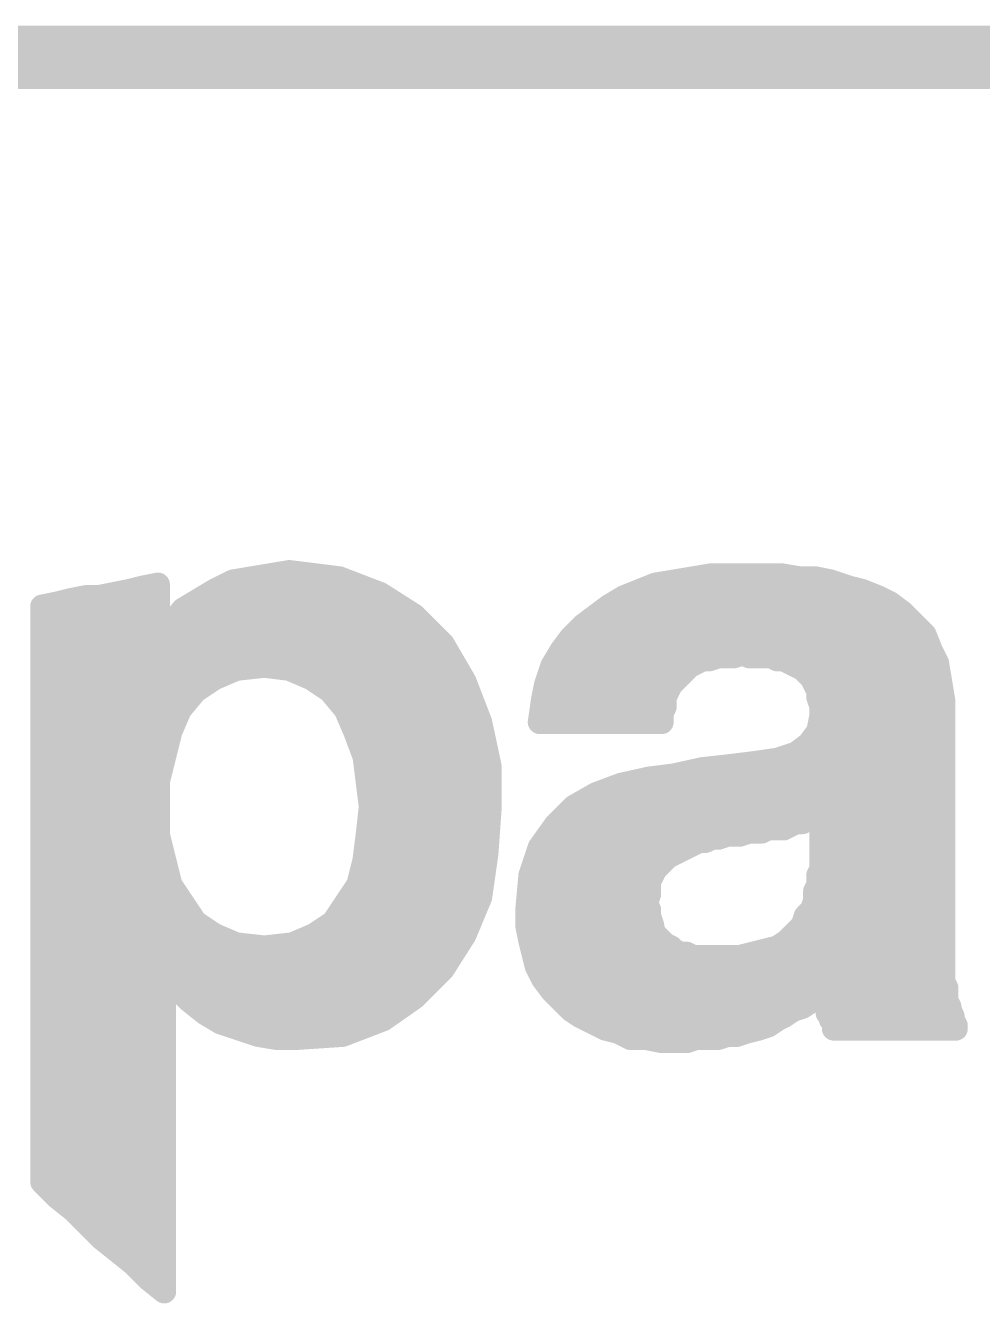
# Model space of a CAD drawing. Extents: x -17 to 166, y -13 to 51.
# Drawn here: x 32.778 to 35.836, y 18.877 to 22.962 of the extents above; entities that cross this region are included whole.
import ezdxf

# ---------------------------------------------------------------- set-up
doc = ezdxf.new("R2010")
doc.units = 0
for name, color, linetype in [('1', 12, 'CONTINUOUS'), ('16', 132, 'CONTINUOUS'), ('20', 31, 'CONTINUOUS'), ('21', 41, 'CONTINUOUS')]:
    doc.layers.add(name, color=color, linetype=linetype)

msp = doc.modelspace()

# ---------------------------------------------------------------- linework, layer by layer
at = {"layer": '1', "const_width": 0.2032}
for points in [[(48.26, 22.86), (25.4, 22.86)], [(25.4, 22.86), (48.26, 22.86)]]:
    msp.add_lwpolyline(points, dxfattribs=at)
at = {"layer": '16', "const_width": 0.2032}
for points in [[(48.26, 22.86), (25.4, 22.86)], [(25.4, 22.86), (48.26, 22.86)]]:
    msp.add_lwpolyline(points, dxfattribs=at)
at = {"layer": '20', "const_width": 0.2032}
msp.add_lwpolyline([(0, 22.86), (60.96, 22.86)], dxfattribs=at)
at = {"layer": '21', "const_width": 0.0762}
for points in [[(33.441, 21.185), (33.621, 21.215)], [(33.621, 21.215), (33.781, 21.195)], [(34.791, 21.175), (34.971, 21.205)], [(34.971, 21.205), (35.191, 21.205)], [(35.191, 21.205), (35.251, 21.195)], [(33.111, 21.155), (33.151, 21.165)], [(33.151, 21.165), (33.201, 21.175)], [(33.201, 21.175), (33.201, 20.995)], [(33.381, 21.155), (33.441, 21.185)], [(33.4382, 21.1836), (33.8106, 21.1836)], [(33.781, 21.195), (33.911, 21.145)], [(34.691, 21.135), (34.791, 21.175)], [(34.8426, 21.1836), (35.3552, 21.1836)], [(35.251, 21.195), (35.301, 21.195)], [(35.301, 21.195), (35.351, 21.185)], [(35.351, 21.185), (35.411, 21.165)], [(35.411, 21.165), (35.451, 21.155)], [(32.881, 21.115), (32.921, 21.125)], [(32.921, 21.125), (32.971, 21.135)], [(32.971, 21.135), (33.011, 21.135)], [(33.011, 21.135), (33.111, 21.155)], [(33.281, 21.095), (33.381, 21.155)], [(33.911, 21.145), (34.021, 21.075)], [(34.641, 21.105), (34.691, 21.135)], [(35.451, 21.155), (35.501, 21.135)], [(35.501, 21.135), (35.541, 21.115)], [(32.831, 21.105), (32.881, 21.115)], [(32.831, 19.265), (32.831, 21.105)], [(32.843, 21.1074), (33.201, 21.1074)], [(33.201, 20.995), (33.281, 21.095)], [(33.3017, 21.1074), (33.9701, 21.1074)], [(34.561, 21.045), (34.641, 21.105)], [(34.645, 21.1074), (35.5511, 21.1074)], [(35.541, 21.115), (35.581, 21.085)], [(35.581, 21.085), (35.651, 21.015)], [(34.021, 21.075), (34.111, 20.985)], [(34.521, 21.005), (34.561, 21.045)], [(32.831, 21.0312), (33.201, 21.0312)], [(33.23, 21.0312), (34.0648, 21.0312)], [(34.491, 20.965), (34.521, 21.005)], [(34.5472, 21.0312), (35.6348, 21.0312)], [(35.651, 21.015), (35.671, 20.965)], [(34.111, 20.985), (34.181, 20.865)], [(34.461, 20.915), (34.491, 20.965)], [(35.671, 20.965), (35.691, 20.925)], [(32.831, 20.955), (34.1285, 20.955)], [(34.485, 20.955), (35.676, 20.955)], [(34.941, 20.935), (34.901, 20.915)], [(34.961, 20.935), (34.941, 20.935)], [(34.991, 20.945), (34.961, 20.935)], [(35.041, 20.945), (34.991, 20.945)], [(35.071, 20.955), (35.041, 20.945)], [(35.091, 20.945), (35.071, 20.955)], [(35.161, 20.945), (35.091, 20.945)], [(35.181, 20.935), (35.161, 20.945)], [(35.201, 20.935), (35.181, 20.935)], [(35.261, 20.905), (35.201, 20.935)], [(35.691, 20.925), (35.711, 20.805)], [(32.831, 20.8788), (33.3899, 20.8788)], [(33.451, 20.905), (33.381, 20.875)], [(33.541, 20.915), (33.451, 20.905)], [(33.621, 20.905), (33.541, 20.915)], [(33.691, 20.875), (33.621, 20.905)], [(33.6821, 20.8788), (34.173, 20.8788)], [(34.441, 20.855), (34.461, 20.915)], [(34.4489, 20.8788), (34.8648, 20.8788)], [(34.901, 20.915), (34.841, 20.855)], [(35.291, 20.875), (35.261, 20.905)], [(35.2872, 20.8788), (35.6987, 20.8788)], [(33.321, 20.835), (33.271, 20.775)], [(33.381, 20.875), (33.321, 20.835)], [(33.751, 20.835), (33.691, 20.875)], [(33.801, 20.775), (33.751, 20.835)], [(34.181, 20.865), (34.231, 20.735)], [(34.431, 20.805), (34.441, 20.855)], [(34.841, 20.855), (34.821, 20.815)], [(35.311, 20.835), (35.291, 20.875)], [(35.311, 20.815), (35.311, 20.835)], [(32.831, 20.8026), (33.294, 20.8026)], [(33.778, 20.8026), (34.205, 20.8026)], [(34.421, 20.735), (34.431, 20.805)], [(34.4307, 20.8026), (34.821, 20.8026)], [(34.821, 20.815), (34.821, 20.785)], [(35.321, 20.785), (35.311, 20.815)], [(35.3151, 20.8026), (35.711, 20.8026)], [(35.711, 20.805), (35.711, 19.905)], [(33.271, 20.775), (33.241, 20.705)], [(33.831, 20.705), (33.801, 20.775)], [(34.821, 20.785), (34.811, 20.765)], [(34.811, 20.765), (34.811, 20.735)], [(35.311, 20.705), (35.321, 20.755)], [(35.321, 20.755), (35.321, 20.785)], [(32.831, 20.7264), (33.2502, 20.7264)], [(33.8218, 20.7264), (34.2328, 20.7264)], [(34.231, 20.735), (34.261, 20.595)], [(34.811, 20.735), (34.421, 20.735)], [(35.3153, 20.7264), (35.711, 20.7264)], [(33.241, 20.705), (33.201, 20.545)], [(33.861, 20.625), (33.831, 20.705)], [(35.281, 20.665), (35.311, 20.705)], [(32.831, 20.6502), (33.2273, 20.6502)], [(33.8516, 20.6502), (34.2492, 20.6502)], [(35.181, 20.615), (35.241, 20.635)], [(35.241, 20.635), (35.281, 20.665)], [(35.2613, 20.6502), (35.711, 20.6502)], [(33.881, 20.465), (33.861, 20.625)], [(34.261, 20.595), (34.261, 20.455)], [(34.941, 20.585), (35.031, 20.595)], [(35.031, 20.595), (35.111, 20.605)], [(35.111, 20.605), (35.181, 20.615)], [(35.111, 20.605), (35.151, 20.395)], [(35.151, 20.395), (35.111, 20.605)], [(32.831, 20.574), (33.2082, 20.574)], [(33.8674, 20.574), (34.261, 20.574)], [(34.681, 20.535), (34.771, 20.555)], [(34.771, 20.555), (34.851, 20.565)], [(34.851, 20.565), (34.941, 20.585)], [(34.931, 20.355), (34.851, 20.565)], [(34.851, 20.565), (34.931, 20.355)], [(34.8915, 20.574), (35.1169, 20.574)], [(35.1169, 20.574), (35.711, 20.574)], [(33.201, 20.545), (33.201, 20.375)], [(34.601, 20.505), (34.681, 20.535)], [(32.831, 20.4978), (33.201, 20.4978)], [(33.8769, 20.4978), (34.261, 20.4978)], [(34.531, 20.465), (34.601, 20.505)], [(34.5884, 20.4978), (34.8766, 20.4978)], [(34.8766, 20.4978), (35.1314, 20.4978)], [(35.1314, 20.4978), (35.711, 20.4978)], [(33.871, 20.375), (33.881, 20.465)], [(33.881, 20.465), (34.261, 20.455)], [(34.261, 20.455), (33.881, 20.465)], [(34.261, 20.455), (34.251, 20.315)], [(34.471, 20.405), (34.531, 20.465)], [(35.291, 20.435), (35.271, 20.425)], [(35.301, 20.445), (35.291, 20.435)], [(35.321, 20.455), (35.301, 20.445)], [(35.321, 20.265), (35.321, 20.455)], [(32.831, 20.4216), (33.201, 20.4216)], [(33.8762, 20.4216), (34.2586, 20.4216)], [(34.421, 20.335), (34.471, 20.405)], [(34.4876, 20.4216), (34.9056, 20.4216)], [(34.9056, 20.4216), (35.1459, 20.4216)], [(35.151, 20.395), (35.131, 20.385)], [(35.1459, 20.4216), (35.2676, 20.4216)], [(35.201, 20.395), (35.151, 20.395)], [(35.241, 20.415), (35.201, 20.395)], [(35.261, 20.415), (35.241, 20.415)], [(35.271, 20.425), (35.261, 20.415)], [(35.321, 20.4216), (35.711, 20.4216)], [(32.831, 20.3454), (33.2084, 20.3454)], [(33.201, 20.375), (33.241, 20.215)], [(33.861, 20.295), (33.871, 20.375)], [(33.8673, 20.3454), (34.2532, 20.3454)], [(34.4284, 20.3454), (34.9118, 20.3454)], [(34.931, 20.355), (34.831, 20.305)], [(34.951, 20.355), (34.931, 20.355)], [(34.971, 20.365), (34.951, 20.355)], [(34.991, 20.365), (34.971, 20.365)], [(35.021, 20.375), (34.991, 20.365)], [(35.061, 20.375), (35.021, 20.375)], [(35.091, 20.385), (35.061, 20.375)], [(35.131, 20.385), (35.091, 20.385)], [(35.321, 20.3454), (35.711, 20.3454)], [(34.251, 20.315), (34.231, 20.175)], [(34.391, 20.245), (34.421, 20.335)], [(34.831, 20.305), (34.791, 20.265)], [(32.831, 20.2692), (33.2275, 20.2692)], [(33.841, 20.215), (33.861, 20.295)], [(33.8546, 20.2692), (34.2445, 20.2692)], [(34.3991, 20.2692), (34.7952, 20.2692)], [(34.791, 20.265), (34.771, 20.225)], [(35.311, 20.245), (35.321, 20.265)], [(35.321, 20.2692), (35.711, 20.2692)], [(34.381, 20.135), (34.391, 20.245)], [(34.771, 20.225), (34.771, 20.185)], [(35.311, 20.215), (35.311, 20.245)], [(32.831, 20.193), (33.2557, 20.193)], [(33.241, 20.215), (33.321, 20.095)], [(33.761, 20.095), (33.841, 20.215)], [(33.8263, 20.193), (33.8878, 20.193)], [(34.181, 20.055), (33.841, 20.215)], [(33.841, 20.215), (34.181, 20.055)], [(33.8878, 20.193), (34.2336, 20.193)], [(34.3863, 20.193), (34.771, 20.193)], [(34.771, 20.185), (34.761, 20.155)], [(35.301, 20.195), (35.311, 20.215)], [(35.301, 20.165), (35.301, 20.195)], [(35.301, 20.193), (35.711, 20.193)], [(34.231, 20.175), (34.181, 20.055)], [(34.761, 20.155), (34.771, 20.135)], [(35.291, 20.135), (35.301, 20.165)], [(32.831, 20.1168), (33.3065, 20.1168)], [(33.7755, 20.1168), (34.0497, 20.1168)], [(34.0497, 20.1168), (34.2067, 20.1168)], [(34.381, 20.085), (34.381, 20.135)], [(34.381, 20.1168), (34.771, 20.1168)], [(34.771, 20.135), (34.771, 20.115)], [(34.771, 20.115), (34.781, 20.085)], [(35.261, 20.085), (35.271, 20.115)], [(35.271, 20.115), (35.291, 20.135)], [(35.2728, 20.1168), (35.711, 20.1168)], [(33.321, 20.095), (33.381, 20.055)], [(33.701, 20.055), (33.761, 20.095)], [(34.391, 20.035), (34.381, 20.085)], [(34.781, 20.085), (34.781, 20.075)], [(34.781, 20.075), (34.791, 20.055)], [(35.211, 20.035), (35.261, 20.085)], [(32.831, 20.0406), (33.4146, 20.0406)], [(33.381, 20.055), (33.451, 20.025)], [(33.451, 20.025), (33.541, 20.015)], [(33.541, 20.015), (33.631, 20.025)], [(33.631, 20.025), (33.701, 20.055)], [(33.6674, 20.0406), (34.1718, 20.0406)], [(34.181, 20.055), (34.111, 19.945)], [(34.3899, 20.0406), (34.8054, 20.0406)], [(34.411, 19.955), (34.391, 20.035)], [(34.791, 20.055), (34.821, 20.025)], [(34.821, 20.025), (34.841, 20.015)], [(35.181, 20.015), (35.211, 20.035)], [(35.2166, 20.0406), (35.711, 20.0406)], [(34.841, 20.015), (34.851, 20.005)], [(34.851, 20.005), (34.871, 19.995)], [(34.871, 19.995), (34.891, 19.995)], [(34.891, 19.995), (34.911, 19.985)], [(34.911, 19.985), (35.061, 19.985)], [(35.061, 19.985), (35.181, 20.015)], [(32.831, 19.9644), (34.1233, 19.9644)], [(34.111, 19.945), (34.021, 19.855)], [(34.4087, 19.9644), (35.711, 19.9644)], [(34.431, 19.915), (34.411, 19.955)], [(33.261, 19.885), (33.221, 19.935)], [(33.221, 19.935), (33.221, 18.915)], [(34.461, 19.875), (34.431, 19.915)], [(35.711, 19.905), (35.721, 19.885)], [(32.831, 19.8882), (33.221, 19.8882)], [(33.2584, 19.8882), (34.0542, 19.8882)], [(33.301, 19.845), (33.261, 19.885)], [(34.021, 19.855), (33.921, 19.785)], [(34.4511, 19.8882), (35.3242, 19.8882)], [(34.521, 19.815), (34.461, 19.875)], [(35.311, 19.875), (35.291, 19.845)], [(35.331, 19.895), (35.311, 19.875)], [(35.331, 19.875), (35.331, 19.895)], [(35.331, 19.8882), (35.7194, 19.8882)], [(35.341, 19.865), (35.331, 19.875)], [(35.341, 19.805), (35.341, 19.865)], [(35.721, 19.885), (35.721, 19.845)], [(33.351, 19.805), (33.301, 19.845)], [(34.551, 19.795), (34.521, 19.815)], [(35.231, 19.815), (35.201, 19.795)], [(35.261, 19.825), (35.231, 19.815)], [(35.291, 19.845), (35.261, 19.825)], [(35.721, 19.845), (35.731, 19.825)], [(35.731, 19.825), (35.731, 19.815)], [(35.731, 19.815), (35.741, 19.795)], [(32.831, 19.812), (33.221, 19.812)], [(33.3422, 19.812), (33.9596, 19.812)], [(33.401, 19.775), (33.351, 19.805)], [(33.521, 19.735), (33.401, 19.775)], [(33.921, 19.785), (33.791, 19.735)], [(34.5255, 19.812), (35.2265, 19.812)], [(34.631, 19.755), (34.551, 19.795)], [(35.181, 19.785), (35.151, 19.765)], [(35.201, 19.795), (35.181, 19.785)], [(35.341, 19.812), (35.7325, 19.812)], [(35.351, 19.795), (35.341, 19.805)], [(35.351, 19.785), (35.351, 19.795)], [(35.361, 19.775), (35.351, 19.785)], [(35.361, 19.755), (35.361, 19.775)], [(35.741, 19.795), (35.741, 19.785)], [(35.741, 19.785), (35.751, 19.765)], [(32.831, 19.7358), (33.221, 19.7358)], [(33.5186, 19.7358), (33.7931, 19.7358)], [(33.581, 19.725), (33.521, 19.735)], [(33.791, 19.735), (33.641, 19.725)], [(34.671, 19.745), (34.631, 19.755)], [(34.711, 19.725), (34.671, 19.745)], [(34.6894, 19.7358), (35.0534, 19.7358)], [(35.021, 19.735), (34.991, 19.725)], [(35.051, 19.735), (35.021, 19.735)], [(35.081, 19.745), (35.051, 19.735)], [(35.121, 19.755), (35.081, 19.745)], [(35.151, 19.765), (35.121, 19.755)], [(35.751, 19.755), (35.361, 19.755)], [(35.751, 19.765), (35.751, 19.755)], [(33.641, 19.725), (33.581, 19.725)], [(34.761, 19.725), (34.711, 19.725)], [(34.811, 19.715), (34.761, 19.725)], [(34.891, 19.715), (34.811, 19.715)], [(34.921, 19.725), (34.891, 19.715)], [(34.991, 19.725), (34.921, 19.725)], [(32.831, 19.6596), (33.221, 19.6596)], [(32.831, 19.5834), (33.221, 19.5834)], [(32.831, 19.5072), (33.221, 19.5072)], [(32.831, 19.431), (33.221, 19.431)], [(32.831, 19.3548), (33.221, 19.3548)], [(32.831, 19.2786), (33.221, 19.2786)], [(32.881, 19.215), (32.831, 19.265)], [(32.931, 19.175), (32.881, 19.215)], [(32.8968, 19.2024), (33.221, 19.2024)], [(33.021, 19.085), (32.931, 19.175)], [(32.9798, 19.1262), (33.221, 19.1262)], [(33.121, 19.005), (33.021, 19.085)], [(33.0648, 19.05), (33.221, 19.05)], [(33.171, 18.955), (33.121, 19.005)], [(33.1522, 18.9738), (33.221, 18.9738)], [(33.221, 18.915), (33.171, 18.955)]]:
    msp.add_lwpolyline(points, dxfattribs=at)
at = {"layer": '21', "const_width": 0.0381}
for points in [[(33.6234, 21.2339, 1), (33.6186, 21.1961)], [(33.6241, 21.1962, 1), (33.6179, 21.2338)], [(34.971, 21.2241, 1), (34.971, 21.186)], [(34.9741, 21.1862, 1), (34.9679, 21.2238)], [(35.1941, 21.2238, 1), (35.1879, 21.1862)], [(35.191, 21.186, 1), (35.191, 21.2241)], [(33.1473, 21.1837, 1), (33.1547, 21.1463)], [(33.1556, 21.1465, 1), (33.1464, 21.1835)], [(33.2201, 21.175, 1), (33.182, 21.175)], [(33.2047, 21.1563, 1), (33.1973, 21.1937)], [(33.4382, 21.2027, 1), (33.4382, 21.1646)], [(33.4379, 21.2038, 1), (33.4441, 21.1662)], [(33.4495, 21.168, 1), (33.4325, 21.202)], [(33.7878, 21.2128, 1), (33.7742, 21.1772)], [(33.7786, 21.1761, 1), (33.7834, 21.2139)], [(33.8106, 21.1646, 1), (33.8106, 21.2027)], [(34.7879, 21.1938, 1), (34.7941, 21.1562)], [(34.7981, 21.1573, 1), (34.7839, 21.1927)], [(34.8426, 21.2027, 1), (34.8426, 21.1646)], [(35.251, 21.2141, 1), (35.251, 21.176)], [(35.2479, 21.1762, 1), (35.2541, 21.2138)], [(35.3047, 21.2137, 1), (35.2973, 21.1763)], [(35.301, 21.176, 1), (35.301, 21.2141)], [(35.357, 21.2031, 1), (35.345, 21.1669)], [(35.3473, 21.1663, 1), (35.3547, 21.2037)], [(35.3552, 21.1646, 1), (35.3552, 21.2027)], [(35.4156, 21.1835, 1), (35.4064, 21.1465)], [(35.405, 21.1469, 1), (35.417, 21.1831)], [(32.9173, 21.1437, 1), (32.9247, 21.1063)], [(32.9256, 21.1065, 1), (32.9164, 21.1435)], [(32.971, 21.1541, 1), (32.971, 21.116)], [(32.9747, 21.1163, 1), (32.9673, 21.1537)], [(33.0073, 21.1537, 1), (33.0147, 21.1163)], [(33.011, 21.116, 1), (33.011, 21.1541)], [(33.1064, 21.1735, 1), (33.1156, 21.1365)], [(33.1147, 21.1363, 1), (33.1073, 21.1737)], [(33.3725, 21.172, 1), (33.3895, 21.138)], [(33.3908, 21.1387, 1), (33.3712, 21.1713)], [(33.9212, 21.1611, 1), (33.9008, 21.1289)], [(33.9042, 21.1272, 1), (33.9178, 21.1628)], [(34.6839, 21.1527, 1), (34.6981, 21.1173)], [(34.7008, 21.1187, 1), (34.6812, 21.1513)], [(35.4581, 21.1727, 1), (35.4439, 21.1373)], [(35.4464, 21.1365, 1), (35.4556, 21.1735)], [(35.5095, 21.152, 1), (35.4925, 21.118)], [(35.4939, 21.1173, 1), (35.5081, 21.1527)], [(32.8501, 21.105, 1), (32.812, 21.105)], [(32.8273, 21.1237, 1), (32.8347, 21.0863)], [(32.843, 21.1265, 1), (32.843, 21.0884)], [(32.8764, 21.1335, 1), (32.8856, 21.0965)], [(32.8847, 21.0963, 1), (32.8773, 21.1337)], [(33.201, 21.0884, 1), (33.201, 21.1265)], [(33.2712, 21.1113, 1), (33.2908, 21.0787)], [(33.2959, 21.0831, 1), (33.2661, 21.1069)], [(33.3017, 21.1265, 1), (33.3017, 21.0884)], [(33.9701, 21.0884, 1), (33.9701, 21.1265)], [(34.6312, 21.1213, 1), (34.6508, 21.0887)], [(34.645, 21.1265, 1), (34.645, 21.0884)], [(34.6524, 21.0898, 1), (34.6296, 21.1202)], [(35.5524, 21.1302, 1), (35.5296, 21.0998)], [(35.5325, 21.098, 1), (35.5495, 21.132)], [(35.5511, 21.0884, 1), (35.5511, 21.1265)], [(35.5945, 21.0985, 1), (35.5675, 21.0715)], [(35.5696, 21.0698, 1), (35.5924, 21.1002)], [(34.0345, 21.0885, 1), (34.0075, 21.0615)], [(34.0108, 21.0589, 1), (34.0312, 21.0911)], [(34.5496, 21.0602, 1), (34.5724, 21.0298)], [(34.5745, 21.0315, 1), (34.5475, 21.0585)], [(32.831, 21.0503, 1), (32.831, 21.0122)], [(33.201, 21.0122, 1), (33.201, 21.0503)], [(33.23, 21.0503, 1), (33.23, 21.0122)], [(34.0648, 21.0122, 1), (34.0648, 21.0503)], [(34.5075, 21.0185, 1), (34.5345, 20.9915)], [(34.5362, 20.9936, 1), (34.5058, 21.0164)], [(34.5472, 21.0503, 1), (34.5472, 21.0122)], [(35.6687, 21.0221, 1), (35.6333, 21.0079)], [(35.6348, 21.0122, 1), (35.6348, 21.0503)], [(35.6375, 21.0015, 1), (35.6645, 21.0285)], [(33.1861, 21.0069, 1), (33.2159, 20.9831)], [(33.182, 20.995, 1), (33.2201, 20.995)], [(34.1275, 20.9946, 1), (34.0945, 20.9754)], [(34.0975, 20.9715, 1), (34.1245, 20.9985)], [(34.5073, 20.9552, 1), (34.4747, 20.9748)], [(35.688, 20.9735, 1), (35.654, 20.9565)], [(32.831, 20.9741, 1), (32.831, 20.936)], [(34.1285, 20.936, 1), (34.1285, 20.9741)], [(34.485, 20.9741, 1), (34.485, 20.936)], [(34.4758, 20.9764, 1), (34.5062, 20.9536)], [(34.941, 20.9541, 1), (34.941, 20.916)], [(34.9495, 20.918, 1), (34.9325, 20.952)], [(34.955, 20.9531, 1), (34.967, 20.9169)], [(34.961, 20.916, 1), (34.961, 20.9541)], [(34.991, 20.9641, 1), (34.991, 20.926)], [(34.997, 20.9269, 1), (34.985, 20.9631)], [(35.035, 20.9631, 1), (35.047, 20.9269)], [(35.041, 20.926, 1), (35.041, 20.9641)], [(35.0795, 20.972, 1), (35.0625, 20.938)], [(35.077, 20.9369, 1), (35.065, 20.9731)], [(35.091, 20.9641, 1), (35.091, 20.926)], [(35.0825, 20.928, 1), (35.0995, 20.962)], [(35.1695, 20.962, 1), (35.1525, 20.928)], [(35.161, 20.926, 1), (35.161, 20.9641)], [(35.181, 20.9541, 1), (35.181, 20.916)], [(35.1725, 20.918, 1), (35.1895, 20.952)], [(35.2095, 20.952, 1), (35.1925, 20.918)], [(35.201, 20.916, 1), (35.201, 20.9541)], [(35.6533, 20.9579, 1), (35.6887, 20.9721)], [(35.7098, 20.9281, 1), (35.6722, 20.9219)], [(35.676, 20.936, 1), (35.676, 20.9741)], [(32.831, 20.8979, 1), (32.831, 20.8598)], [(33.3899, 20.8598, 1), (33.3899, 20.8979)], [(33.4489, 20.9239, 1), (33.4531, 20.8861)], [(33.4585, 20.8875, 1), (33.4435, 20.9225)], [(33.5434, 20.9339, 1), (33.5386, 20.8961)], [(33.5431, 20.8961, 1), (33.5389, 20.9339)], [(33.6285, 20.9225, 1), (33.6135, 20.8875)], [(33.6186, 20.8861, 1), (33.6234, 20.9239)], [(33.6821, 20.8979, 1), (33.6821, 20.8598)], [(34.173, 20.8598, 1), (34.173, 20.8979)], [(34.4489, 20.8979, 1), (34.4489, 20.8598)], [(34.4447, 20.9248, 1), (34.4773, 20.9052)], [(34.4791, 20.909, 1), (34.4429, 20.921)], [(34.8648, 20.8598, 1), (34.8648, 20.8979)], [(34.8925, 20.932, 1), (34.9095, 20.898)], [(34.9145, 20.9015, 1), (34.8875, 20.9285)], [(35.2745, 20.9185, 1), (35.2475, 20.8915)], [(35.2525, 20.888, 1), (35.2695, 20.922)], [(35.2872, 20.8979, 1), (35.2872, 20.8598)], [(35.674, 20.9165, 1), (35.708, 20.9335)], [(35.6987, 20.8598, 1), (35.6987, 20.8979)], [(33.3356, 20.8228, 1), (33.3064, 20.8472)], [(33.3735, 20.8925, 1), (33.3885, 20.8575)], [(33.3916, 20.8591, 1), (33.3704, 20.8909)], [(33.7016, 20.8909, 1), (33.6804, 20.8591)], [(33.6835, 20.8575, 1), (33.6985, 20.8925)], [(33.7656, 20.8472, 1), (33.7364, 20.8228)], [(34.1988, 20.8718, 1), (34.1632, 20.8582)], [(34.1645, 20.8554, 1), (34.1975, 20.8746)], [(34.4229, 20.861, 1), (34.4591, 20.849)], [(34.4597, 20.8513, 1), (34.4223, 20.8587)], [(34.8275, 20.8685, 1), (34.8545, 20.8415)], [(34.858, 20.8465, 1), (34.824, 20.8635)], [(35.308, 20.8835, 1), (35.274, 20.8665)], [(35.2775, 20.8615, 1), (35.3045, 20.8885)], [(35.33, 20.835, 1), (35.2919, 20.835)], [(32.831, 20.8217, 1), (32.831, 20.7836)], [(33.294, 20.7836, 1), (33.294, 20.8217)], [(33.3104, 20.8509, 1), (33.3316, 20.8191)], [(33.7404, 20.8191, 1), (33.7616, 20.8509)], [(33.778, 20.8217, 1), (33.778, 20.7836)], [(34.205, 20.7836, 1), (34.205, 20.8217)], [(34.4307, 20.8217, 1), (34.4307, 20.7836)], [(34.4499, 20.8023, 1), (34.4121, 20.8077)], [(34.8401, 20.815, 1), (34.802, 20.815)], [(34.804, 20.8235, 1), (34.838, 20.8065)], [(34.821, 20.7836, 1), (34.821, 20.8217)], [(35.2919, 20.815, 1), (35.33, 20.815)], [(35.3291, 20.821, 1), (35.2929, 20.809)], [(35.294, 20.8265, 1), (35.328, 20.8435)], [(35.3151, 20.8217, 1), (35.3151, 20.7836)], [(35.73, 20.805, 1), (35.6919, 20.805)], [(35.711, 20.7836, 1), (35.711, 20.8217)], [(33.2564, 20.7872, 1), (33.2856, 20.7628)], [(33.2885, 20.7675, 1), (33.2535, 20.7825)], [(33.8185, 20.7825, 1), (33.7835, 20.7675)], [(33.7864, 20.7628, 1), (33.8156, 20.7872)], [(34.4123, 20.8087, 1), (34.4497, 20.8013)], [(34.83, 20.765, 1), (34.7919, 20.765)], [(34.794, 20.7735, 1), (34.828, 20.7565)], [(34.802, 20.785, 1), (34.8401, 20.785)], [(34.838, 20.7765, 1), (34.804, 20.7935)], [(35.3401, 20.785, 1), (35.302, 20.785)], [(35.3397, 20.7513, 1), (35.3023, 20.7587)], [(35.3029, 20.779, 1), (35.3391, 20.791)], [(35.6922, 20.8019, 1), (35.7298, 20.8081)], [(32.831, 20.7455, 1), (32.831, 20.7074)], [(33.2502, 20.7074, 1), (33.2502, 20.7455)], [(33.8218, 20.7455, 1), (33.8218, 20.7074)], [(34.2496, 20.739, 1), (34.2124, 20.731)], [(34.2132, 20.7282, 1), (34.2488, 20.7418)], [(34.2328, 20.7074, 1), (34.2328, 20.7455)], [(34.421, 20.754, 1), (34.421, 20.7159)], [(34.4021, 20.7377, 1), (34.4399, 20.7323)], [(34.7919, 20.735, 1), (34.83, 20.735)], [(34.811, 20.7159, 1), (34.811, 20.754)], [(35.3153, 20.7455, 1), (35.3153, 20.7074)], [(35.302, 20.755, 1), (35.3401, 20.755)], [(35.711, 20.7074, 1), (35.711, 20.7455)], [(33.2235, 20.7125, 1), (33.2585, 20.6975)], [(33.2595, 20.7004, 1), (33.2225, 20.7096)], [(33.8488, 20.7117, 1), (33.8132, 20.6983)], [(33.8135, 20.6975, 1), (33.8485, 20.7125)], [(35.2923, 20.7087, 1), (35.3297, 20.7013)], [(35.3262, 20.6936, 1), (35.2958, 20.7164)], [(32.831, 20.6693, 1), (32.831, 20.6312)], [(33.2273, 20.6312, 1), (33.2273, 20.6693)], [(33.8516, 20.6693, 1), (33.8516, 20.6312)], [(34.2492, 20.6312, 1), (34.2492, 20.6693)], [(35.2296, 20.6502, 1), (35.2524, 20.6198)], [(35.247, 20.6169, 1), (35.235, 20.6531)], [(35.2613, 20.6693, 1), (35.2613, 20.6312)], [(35.2658, 20.6764, 1), (35.2962, 20.6536)], [(35.2924, 20.6498, 1), (35.2696, 20.6802)], [(35.711, 20.6312, 1), (35.711, 20.6693)], [(33.8799, 20.6274, 1), (33.8421, 20.6226)], [(33.8432, 20.6183, 1), (33.8788, 20.6317)], [(34.2801, 20.595, 1), (34.242, 20.595)], [(35.0286, 20.6139, 1), (35.0334, 20.5761)], [(35.0331, 20.5761, 1), (35.0289, 20.6139)], [(35.1297, 20.6086, 1), (35.0923, 20.6014)], [(35.1297, 20.6086, 1), (35.0923, 20.6014)], [(35.1083, 20.6239, 1), (35.1137, 20.5861)], [(35.1134, 20.5861, 1), (35.1086, 20.6239)], [(35.175, 20.6331, 1), (35.187, 20.5969)], [(35.1837, 20.5961, 1), (35.1783, 20.6339)], [(32.831, 20.5931, 1), (32.831, 20.555)], [(33.2082, 20.555, 1), (33.2082, 20.5931)], [(33.8674, 20.5931, 1), (33.8674, 20.555)], [(34.2424, 20.591, 1), (34.2796, 20.599)], [(34.261, 20.555, 1), (34.261, 20.5931)], [(34.7686, 20.5739, 1), (34.7734, 20.5361)], [(34.7751, 20.5364, 1), (34.7669, 20.5736)], [(34.8688, 20.5718, 1), (34.8332, 20.5582)], [(34.8688, 20.5718, 1), (34.8332, 20.5582)], [(34.8469, 20.5836, 1), (34.8551, 20.5464)], [(34.8534, 20.5461, 1), (34.8486, 20.5839)], [(34.8915, 20.5931, 1), (34.8915, 20.555)], [(34.9389, 20.6039, 1), (34.9431, 20.5661)], [(34.9451, 20.5664, 1), (34.9369, 20.6036)], [(35.1169, 20.5931, 1), (35.1169, 20.555)], [(35.1169, 20.555, 1), (35.1169, 20.5931)], [(35.711, 20.555, 1), (35.711, 20.5931)], [(33.1825, 20.5496, 1), (33.2195, 20.5404)], [(33.2201, 20.545, 1), (33.182, 20.545)], [(34.6769, 20.5536, 1), (34.6851, 20.5164)], [(34.6877, 20.5172, 1), (34.6743, 20.5528)], [(32.831, 20.5169, 1), (32.831, 20.4788)], [(33.201, 20.4788, 1), (33.201, 20.5169)], [(33.8769, 20.5169, 1), (33.8769, 20.4788)], [(34.261, 20.4788, 1), (34.261, 20.5169)], [(34.5884, 20.5169, 1), (34.5884, 20.4788)], [(34.5943, 20.5228, 1), (34.6077, 20.4872)], [(34.6105, 20.4885, 1), (34.5915, 20.5215)], [(34.8766, 20.5169, 1), (34.8766, 20.4788)], [(34.8766, 20.4788, 1), (34.8766, 20.5169)], [(35.1314, 20.5169, 1), (35.1314, 20.4788)], [(35.1314, 20.4788, 1), (35.1314, 20.5169)], [(35.711, 20.4788, 1), (35.711, 20.5169)], [(33.8815, 20.484, 1), (33.8805, 20.446)], [(33.8815, 20.484, 1), (33.8805, 20.446)], [(33.8999, 20.4629, 1), (33.8621, 20.4671)], [(33.8621, 20.4626, 1), (33.8999, 20.4674)], [(34.28, 20.4536, 1), (34.242, 20.4564)], [(34.242, 20.455, 1), (34.2801, 20.455)], [(34.2605, 20.436, 1), (34.2615, 20.474)], [(34.2605, 20.436, 1), (34.2615, 20.474)], [(34.5215, 20.4815, 1), (34.5405, 20.4485)], [(34.5445, 20.4515, 1), (34.5175, 20.4785)], [(35.2775, 20.4485, 1), (35.3045, 20.4215)], [(35.2925, 20.462, 1), (35.3095, 20.428)], [(35.2995, 20.418, 1), (35.2825, 20.452)], [(35.3145, 20.4315, 1), (35.2875, 20.4585)], [(35.3401, 20.455, 1), (35.302, 20.455)], [(35.3295, 20.438, 1), (35.3125, 20.472)], [(32.831, 20.4407, 1), (32.831, 20.4026)], [(33.201, 20.4026, 1), (33.201, 20.4407)], [(33.8762, 20.4407, 1), (33.8762, 20.4026)], [(34.2586, 20.4026, 1), (34.2586, 20.4407)], [(34.4575, 20.4185, 1), (34.4845, 20.3915)], [(34.4865, 20.3939, 1), (34.4555, 20.4161)], [(34.4876, 20.4407, 1), (34.4876, 20.4026)], [(34.9056, 20.4407, 1), (34.9056, 20.4026)], [(34.9056, 20.4026, 1), (34.9056, 20.4407)], [(35.1459, 20.4407, 1), (35.1459, 20.4026)], [(35.151, 20.414, 1), (35.151, 20.3759)], [(35.1595, 20.378, 1), (35.1425, 20.412)], [(35.1459, 20.4026, 1), (35.1459, 20.4407)], [(35.1925, 20.412, 1), (35.2095, 20.378)], [(35.201, 20.3759, 1), (35.201, 20.414)], [(35.241, 20.4341, 1), (35.241, 20.396)], [(35.2495, 20.398, 1), (35.2325, 20.432)], [(35.2475, 20.4285, 1), (35.2745, 20.4015)], [(35.2625, 20.442, 1), (35.2795, 20.408)], [(35.2845, 20.4115, 1), (35.2575, 20.4385)], [(35.261, 20.396, 1), (35.261, 20.4341)], [(35.2676, 20.4026, 1), (35.2676, 20.4407)], [(35.321, 20.4407, 1), (35.321, 20.4026)], [(35.711, 20.4026, 1), (35.711, 20.4407)], [(32.831, 20.3645, 1), (32.831, 20.3264)], [(33.2195, 20.3796, 1), (33.1825, 20.3704)], [(33.182, 20.375, 1), (33.2201, 20.375)], [(33.2084, 20.3264, 1), (33.2084, 20.3645)], [(33.8673, 20.3645, 1), (33.8673, 20.3264)], [(33.8521, 20.3771, 1), (33.8899, 20.3729)], [(33.8899, 20.3726, 1), (33.8521, 20.3774)], [(34.2532, 20.3264, 1), (34.2532, 20.3645)], [(34.4284, 20.3645, 1), (34.4284, 20.3264)], [(34.9118, 20.3264, 1), (34.9118, 20.3645)], [(34.931, 20.3741, 1), (34.931, 20.336)], [(34.9395, 20.338, 1), (34.9225, 20.372)], [(34.9425, 20.372, 1), (34.9595, 20.338)], [(34.951, 20.336, 1), (34.951, 20.3741)], [(34.971, 20.3841, 1), (34.971, 20.346)], [(34.9795, 20.348, 1), (34.9625, 20.382)], [(34.985, 20.3831, 1), (34.997, 20.3469)], [(34.991, 20.346, 1), (34.991, 20.3841)], [(35.021, 20.3941, 1), (35.021, 20.3559)], [(35.027, 20.3569, 1), (35.015, 20.3931)], [(35.055, 20.3931, 1), (35.067, 20.3569)], [(35.061, 20.3559, 1), (35.061, 20.3941)], [(35.091, 20.4041, 1), (35.091, 20.366)], [(35.097, 20.3669, 1), (35.085, 20.4031)], [(35.1225, 20.402, 1), (35.1395, 20.368)], [(35.131, 20.366, 1), (35.131, 20.4041)], [(35.1323, 20.3914, 1), (35.1697, 20.3986)], [(35.1323, 20.3914, 1), (35.1697, 20.3986)], [(35.321, 20.3645, 1), (35.321, 20.3264)], [(35.711, 20.3264, 1), (35.711, 20.3645)], [(34.2699, 20.3123, 1), (34.2321, 20.3177)], [(34.4055, 20.3461, 1), (34.4365, 20.3239)], [(34.4391, 20.329, 1), (34.4029, 20.341)], [(34.8445, 20.2915, 1), (34.8175, 20.3185)], [(34.9132, 20.3482, 1), (34.9488, 20.3618)], [(34.9132, 20.3482, 1), (34.9488, 20.3618)], [(32.831, 20.2883, 1), (32.831, 20.2502)], [(33.2275, 20.2502, 1), (33.2275, 20.2883)], [(33.8546, 20.2883, 1), (33.8546, 20.2502)], [(33.8421, 20.2974, 1), (33.8799, 20.2926)], [(33.8795, 20.2904, 1), (33.8425, 20.2996)], [(34.232, 20.3164, 1), (34.27, 20.3136)], [(34.2445, 20.2502, 1), (34.2445, 20.2883)], [(34.3991, 20.2883, 1), (34.3991, 20.2502)], [(34.808, 20.2565, 1), (34.774, 20.2735)], [(34.7952, 20.2502, 1), (34.7952, 20.2883)], [(34.8225, 20.322, 1), (34.8395, 20.288)], [(35.321, 20.2883, 1), (35.321, 20.2502)], [(35.338, 20.2565, 1), (35.304, 20.2735)], [(35.711, 20.2502, 1), (35.711, 20.2883)], [(34.41, 20.2433, 1), (34.372, 20.2467)], [(34.3729, 20.251, 1), (34.4091, 20.239)], [(34.7901, 20.225, 1), (34.752, 20.225)], [(34.7775, 20.2785, 1), (34.8045, 20.2515)], [(35.33, 20.245, 1), (35.2919, 20.245)], [(35.294, 20.2535, 1), (35.328, 20.2365)], [(35.302, 20.265, 1), (35.3401, 20.265)], [(32.831, 20.2121, 1), (32.831, 20.174)], [(33.2569, 20.2256, 1), (33.2251, 20.2044)], [(33.2225, 20.2104, 1), (33.2595, 20.2196)], [(33.2557, 20.174, 1), (33.2557, 20.2121)], [(33.8263, 20.2121, 1), (33.8263, 20.174)], [(33.8491, 20.2322, 1), (33.8329, 20.1978)], [(33.8491, 20.2322, 1), (33.8329, 20.1978)], [(33.8225, 20.2196, 1), (33.8595, 20.2104)], [(33.8569, 20.2044, 1), (33.8251, 20.2256)], [(33.8878, 20.2121, 1), (33.8878, 20.174)], [(33.8878, 20.174, 1), (33.8878, 20.2121)], [(34.2336, 20.174, 1), (34.2336, 20.2121)], [(34.3863, 20.2121, 1), (34.3863, 20.174)], [(34.754, 20.2335, 1), (34.788, 20.2165)], [(34.7891, 20.179, 1), (34.7529, 20.191)], [(34.771, 20.174, 1), (34.771, 20.2121)], [(35.3201, 20.195, 1), (35.282, 20.195)], [(35.301, 20.2121, 1), (35.301, 20.174)], [(35.284, 20.2035, 1), (35.318, 20.1865)], [(35.2919, 20.215, 1), (35.33, 20.215)], [(35.328, 20.2065, 1), (35.294, 20.2235)], [(35.711, 20.174, 1), (35.711, 20.2121)], [(34.2121, 20.1777, 1), (34.2499, 20.1723)], [(34.2486, 20.1677, 1), (34.2134, 20.1823)], [(34.778, 20.1635, 1), (34.744, 20.1465)], [(34.7429, 20.161, 1), (34.7791, 20.149)], [(34.752, 20.185, 1), (34.7901, 20.185)], [(35.282, 20.165, 1), (35.3201, 20.165)], [(35.3191, 20.159, 1), (35.2829, 20.171)], [(32.831, 20.1359, 1), (32.831, 20.0978)], [(33.3065, 20.0978, 1), (33.3065, 20.1359)], [(33.7755, 20.1359, 1), (33.7755, 20.0978)], [(34.0497, 20.1359, 1), (34.0497, 20.0978)], [(34.0497, 20.0978, 1), (34.0497, 20.1359)], [(34.2067, 20.0978, 1), (34.2067, 20.1359)], [(34.362, 20.1367, 1), (34.4, 20.1333)], [(34.381, 20.1359, 1), (34.381, 20.0978)], [(34.4001, 20.135, 1), (34.362, 20.135)], [(34.7891, 20.121, 1), (34.7529, 20.109)], [(34.7901, 20.135, 1), (34.752, 20.135)], [(34.754, 20.1265, 1), (34.788, 20.1435)], [(34.771, 20.0978, 1), (34.771, 20.1359)], [(35.2575, 20.1285, 1), (35.2845, 20.1015)], [(35.2891, 20.109, 1), (35.2529, 20.121)], [(35.2728, 20.1359, 1), (35.2728, 20.0978)], [(35.2729, 20.141, 1), (35.3091, 20.129)], [(35.3045, 20.1215, 1), (35.2775, 20.1485)], [(35.711, 20.0978, 1), (35.711, 20.1359)], [(33.3316, 20.1109, 1), (33.3104, 20.0791)], [(33.3051, 20.0844, 1), (33.3369, 20.1056)], [(33.7451, 20.1056, 1), (33.7769, 20.0844)], [(33.7716, 20.0791, 1), (33.7504, 20.1109)], [(34.3997, 20.0887, 1), (34.3623, 20.0813)], [(34.362, 20.085, 1), (34.4001, 20.085)], [(34.752, 20.115, 1), (34.7901, 20.115)], [(34.8, 20.085, 1), (34.7619, 20.085)], [(34.798, 20.0835, 1), (34.764, 20.0665)], [(34.7629, 20.079, 1), (34.7991, 20.091)], [(35.2429, 20.091, 1), (35.2791, 20.079)], [(35.2745, 20.0715, 1), (35.2475, 20.0985)], [(32.831, 20.0597, 1), (32.831, 20.0216)], [(33.3885, 20.0725, 1), (33.3735, 20.0375)], [(33.3704, 20.0391, 1), (33.3916, 20.0709)], [(33.4146, 20.0216, 1), (33.4146, 20.0597)], [(33.4531, 20.0439, 1), (33.4489, 20.0061)], [(33.4435, 20.0075, 1), (33.4585, 20.0425)], [(33.6235, 20.0425, 1), (33.6385, 20.0075)], [(33.6331, 20.0061, 1), (33.6289, 20.0439)], [(33.6674, 20.0597, 1), (33.6674, 20.0216)], [(33.6904, 20.0709, 1), (33.7116, 20.0391)], [(33.7085, 20.0375, 1), (33.6935, 20.0725)], [(34.1634, 20.0623, 1), (34.1986, 20.0477)], [(34.1971, 20.0448, 1), (34.1649, 20.0652)], [(34.1718, 20.0216, 1), (34.1718, 20.0597)], [(34.1729, 20.0378, 1), (34.1891, 20.0722)], [(34.1729, 20.0378, 1), (34.1891, 20.0722)], [(34.3899, 20.0597, 1), (34.3899, 20.0216)], [(34.4095, 20.0396, 1), (34.3725, 20.0304)], [(34.3723, 20.0313, 1), (34.4097, 20.0387)], [(34.7619, 20.075, 1), (34.8, 20.075)], [(34.8045, 20.0685, 1), (34.7775, 20.0415)], [(34.774, 20.0465, 1), (34.808, 20.0635)], [(34.8295, 20.042, 1), (34.8125, 20.008)], [(34.8054, 20.0216, 1), (34.8054, 20.0597)], [(34.8075, 20.0115, 1), (34.8345, 20.0385)], [(35.1975, 20.0485, 1), (35.2245, 20.0215)], [(35.2166, 20.0597, 1), (35.2166, 20.0216)], [(35.2216, 20.0191, 1), (35.2004, 20.0509)], [(35.711, 20.0216, 1), (35.711, 20.0597)], [(33.5389, 20.0339, 1), (33.5431, 19.9961)], [(33.5389, 19.9961, 1), (33.5431, 20.0339)], [(34.8545, 20.0285, 1), (34.8275, 20.0015)], [(34.8595, 20.022, 1), (34.8425, 19.988)], [(34.8325, 19.998, 1), (34.8495, 20.032)], [(34.8375, 19.9915, 1), (34.8645, 20.0185)], [(34.871, 20.0141, 1), (34.871, 19.976)], [(34.8625, 19.978, 1), (34.8795, 20.012)], [(34.8995, 20.012, 1), (34.8825, 19.978)], [(34.891, 19.976, 1), (34.891, 20.0141)], [(34.911, 20.004, 1), (34.911, 19.9659)], [(34.9025, 19.968, 1), (34.9195, 20.002)], [(35.0564, 20.0035, 1), (35.0656, 19.9665)], [(35.061, 19.9659, 1), (35.061, 20.004)], [(35.1704, 20.0309, 1), (35.1916, 19.9991)], [(35.1856, 19.9965, 1), (35.1764, 20.0335)], [(32.831, 19.9835, 1), (32.831, 19.9454)], [(34.1245, 19.9315, 1), (34.0975, 19.9585)], [(34.1233, 19.9454, 1), (34.1233, 19.9835)], [(34.4087, 19.9835, 1), (34.4087, 19.9454)], [(34.428, 19.9635, 1), (34.394, 19.9465)], [(34.3925, 19.9504, 1), (34.4295, 19.9596)], [(35.711, 19.9454, 1), (35.711, 19.9835)], [(33.2359, 19.9469, 1), (33.2061, 19.9231)], [(33.2401, 19.935, 1), (33.202, 19.935)], [(34.0949, 19.9552, 1), (34.1271, 19.9348)], [(34.4462, 19.9264, 1), (34.4158, 19.9036)], [(34.414, 19.9065, 1), (34.448, 19.9235)], [(35.728, 19.9135, 1), (35.694, 19.8965)], [(32.831, 19.9073, 1), (32.831, 19.8692)], [(33.221, 19.8692, 1), (33.221, 19.9073)], [(33.2584, 19.9073, 1), (33.2584, 19.8692)], [(33.2745, 19.8985, 1), (33.2475, 19.8715)], [(33.2461, 19.8731, 1), (33.2759, 19.8969)], [(34.0319, 19.8394, 1), (34.0101, 19.8706)], [(34.0542, 19.8692, 1), (34.0542, 19.9073)], [(34.4511, 19.9073, 1), (34.4511, 19.8692)], [(34.4745, 19.8885, 1), (34.4475, 19.8615)], [(34.4458, 19.8636, 1), (34.4762, 19.8864)], [(35.2975, 19.8885, 1), (35.3245, 19.8615)], [(35.3269, 19.8644, 1), (35.2951, 19.8856)], [(35.3501, 19.895, 1), (35.312, 19.895)], [(35.331, 19.9073, 1), (35.331, 19.8692)], [(35.3445, 19.8885, 1), (35.3175, 19.8615)], [(35.312, 19.875, 1), (35.3501, 19.875)], [(35.3445, 19.8815, 1), (35.3175, 19.9085)], [(35.3601, 19.865, 1), (35.322, 19.865)], [(35.3242, 19.8692, 1), (35.3242, 19.9073)], [(35.3275, 19.8515, 1), (35.3545, 19.8785)], [(35.6919, 19.905, 1), (35.73, 19.905)], [(35.7401, 19.885, 1), (35.702, 19.885)], [(35.704, 19.8765, 1), (35.738, 19.8935)], [(35.7194, 19.8692, 1), (35.7194, 19.9073)], [(33.3129, 19.8599, 1), (33.2891, 19.8301)], [(33.2875, 19.8315, 1), (33.3145, 19.8585)], [(34.0075, 19.8685, 1), (34.0345, 19.8415)], [(34.5316, 19.8309, 1), (34.5104, 19.7991)], [(35.225, 19.8331, 1), (35.237, 19.7969)], [(35.2416, 19.7991, 1), (35.2204, 19.8309)], [(35.2504, 19.8409, 1), (35.2716, 19.8091)], [(35.267, 19.8069, 1), (35.255, 19.8431)], [(35.2751, 19.8556, 1), (35.3069, 19.8344)], [(35.3016, 19.8291, 1), (35.2804, 19.8609)], [(35.738, 19.8535, 1), (35.704, 19.8365)], [(35.702, 19.845, 1), (35.7401, 19.845)], [(35.748, 19.8235, 1), (35.714, 19.8065)], [(35.7501, 19.825, 1), (35.712, 19.825)], [(35.714, 19.8165, 1), (35.748, 19.8335)], [(32.831, 19.8311, 1), (32.831, 19.793)], [(33.221, 19.793, 1), (33.221, 19.8311)], [(33.3422, 19.8311, 1), (33.3422, 19.793)], [(33.3608, 19.8213, 1), (33.3412, 19.7887)], [(33.3391, 19.7901, 1), (33.3629, 19.8199)], [(33.407, 19.7931, 1), (33.395, 19.7569)], [(33.9101, 19.8006, 1), (33.9319, 19.7694)], [(33.9278, 19.7672, 1), (33.9142, 19.8028)], [(33.9596, 19.793, 1), (33.9596, 19.8311)], [(34.5255, 19.8311, 1), (34.5255, 19.793)], [(34.5075, 19.8015, 1), (34.5345, 19.8285)], [(34.5595, 19.812, 1), (34.5425, 19.778)], [(34.5404, 19.7791, 1), (34.5616, 19.8109)], [(35.1725, 19.802, 1), (35.1895, 19.768)], [(35.1916, 19.7691, 1), (35.1704, 19.8009)], [(35.1904, 19.8109, 1), (35.2116, 19.7791)], [(35.2095, 19.778, 1), (35.1925, 19.812)], [(35.2265, 19.793, 1), (35.2265, 19.8311)], [(35.341, 19.8311, 1), (35.341, 19.793)], [(35.3545, 19.8185, 1), (35.3275, 19.7915)], [(35.322, 19.805, 1), (35.3601, 19.805)], [(35.37, 19.795, 1), (35.3319, 19.795)], [(35.3645, 19.7985, 1), (35.3375, 19.7715)], [(35.3375, 19.7815, 1), (35.3645, 19.8085)], [(35.3801, 19.775, 1), (35.342, 19.775)], [(35.712, 19.815, 1), (35.7501, 19.815)], [(35.76, 19.795, 1), (35.7219, 19.795)], [(35.758, 19.7935, 1), (35.724, 19.7765)], [(35.724, 19.7865, 1), (35.758, 19.8035)], [(35.7325, 19.793, 1), (35.7325, 19.8311)], [(32.831, 19.7549, 1), (32.831, 19.7168)], [(33.221, 19.7168, 1), (33.221, 19.7549)], [(33.3912, 19.7587, 1), (33.4108, 19.7913)], [(33.5186, 19.7549, 1), (33.5186, 19.7168)], [(33.5241, 19.7538, 1), (33.5179, 19.7162)], [(33.515, 19.7169, 1), (33.527, 19.7531)], [(33.7842, 19.7528, 1), (33.7978, 19.7172)], [(33.7923, 19.716, 1), (33.7897, 19.754)], [(33.7931, 19.7168, 1), (33.7931, 19.7549)], [(34.6356, 19.7735, 1), (34.6264, 19.7365)], [(34.6225, 19.738, 1), (34.6395, 19.772)], [(34.6795, 19.762, 1), (34.6625, 19.728)], [(34.6664, 19.7265, 1), (34.6756, 19.7635)], [(34.6894, 19.7549, 1), (34.6894, 19.7168)], [(35.021, 19.754, 1), (35.021, 19.7159)], [(35.027, 19.7169, 1), (35.015, 19.7531)], [(35.045, 19.7531, 1), (35.057, 19.7169)], [(35.051, 19.7159, 1), (35.051, 19.754)], [(35.0534, 19.7168, 1), (35.0534, 19.7549)], [(35.0764, 19.7635, 1), (35.0856, 19.7265)], [(35.087, 19.7269, 1), (35.075, 19.7631)], [(35.115, 19.7731, 1), (35.127, 19.7369)], [(35.1256, 19.7365, 1), (35.1164, 19.7735)], [(35.1404, 19.7809, 1), (35.1616, 19.7491)], [(35.157, 19.7469, 1), (35.145, 19.7831)], [(35.3319, 19.785, 1), (35.37, 19.785)], [(35.361, 19.7741, 1), (35.361, 19.736)], [(35.342, 19.755, 1), (35.3801, 19.755)], [(35.3475, 19.7615, 1), (35.3745, 19.7885)], [(35.7219, 19.785, 1), (35.76, 19.785)], [(35.7701, 19.765, 1), (35.732, 19.765)], [(35.732, 19.755, 1), (35.7701, 19.755)], [(35.734, 19.7565, 1), (35.768, 19.7735)], [(35.751, 19.736, 1), (35.751, 19.7741)], [(33.581, 19.7441, 1), (33.581, 19.706)], [(33.5779, 19.7062, 1), (33.5841, 19.7438)], [(33.6397, 19.744, 1), (33.6423, 19.706)], [(33.641, 19.706, 1), (33.641, 19.7441)], [(34.711, 19.7441, 1), (34.711, 19.706)], [(34.7025, 19.708, 1), (34.7195, 19.742)], [(34.7647, 19.7437, 1), (34.7573, 19.7063)], [(34.761, 19.706, 1), (34.761, 19.7441)], [(34.811, 19.734, 1), (34.811, 19.6959)], [(34.8073, 19.6963, 1), (34.8147, 19.7337)], [(34.885, 19.7331, 1), (34.897, 19.6969)], [(34.891, 19.6959, 1), (34.891, 19.734)], [(34.921, 19.7441, 1), (34.921, 19.706)], [(34.927, 19.7069, 1), (34.915, 19.7431)], [(34.985, 19.7431, 1), (34.997, 19.7069)], [(34.991, 19.706, 1), (34.991, 19.7441)], [(32.831, 19.6787, 1), (32.831, 19.6406)], [(33.221, 19.6406, 1), (33.221, 19.6787)], [(32.831, 19.6025, 1), (32.831, 19.5644)], [(33.221, 19.5644, 1), (33.221, 19.6025)], [(32.831, 19.5263, 1), (32.831, 19.4882)], [(33.221, 19.4882, 1), (33.221, 19.5263)], [(32.831, 19.4501, 1), (32.831, 19.412)], [(33.221, 19.412, 1), (33.221, 19.4501)], [(32.831, 19.3739, 1), (32.831, 19.3358)], [(33.221, 19.3358, 1), (33.221, 19.3739)], [(32.831, 19.2977, 1), (32.831, 19.2596)], [(32.8445, 19.2785, 1), (32.8175, 19.2515)], [(32.812, 19.265, 1), (32.8501, 19.265)], [(33.221, 19.2596, 1), (33.221, 19.2977)], [(32.8929, 19.2299, 1), (32.8691, 19.2001)], [(32.8675, 19.2015, 1), (32.8945, 19.2285)], [(32.8968, 19.2215, 1), (32.8968, 19.1834)], [(33.221, 19.1834, 1), (33.221, 19.2215)], [(32.9445, 19.1885, 1), (32.9175, 19.1615)], [(32.9191, 19.1601, 1), (32.9429, 19.1899)], [(32.9798, 19.1453, 1), (32.9798, 19.1072)], [(33.221, 19.1072, 1), (33.221, 19.1453)], [(33.0329, 19.0999, 1), (33.0091, 19.0701)], [(33.0075, 19.0715, 1), (33.0345, 19.0985)], [(33.0648, 19.0691, 1), (33.0648, 19.031)], [(33.221, 19.031, 1), (33.221, 19.0691)], [(33.1345, 19.0185, 1), (33.1075, 18.9915)], [(33.1091, 18.9901, 1), (33.1329, 19.0199)], [(33.1522, 18.9929, 1), (33.1522, 18.9548)], [(33.221, 18.9548, 1), (33.221, 18.9929)], [(33.1829, 18.9699, 1), (33.1591, 18.9401)], [(33.1575, 18.9415, 1), (33.1845, 18.9685)], [(33.202, 18.915, 1), (33.2401, 18.915)], [(33.2091, 18.9001, 1), (33.2329, 18.9299)]]:
    msp.add_lwpolyline(points, format="xyb", dxfattribs=at)

doc.saveas('drawing.dxf')
